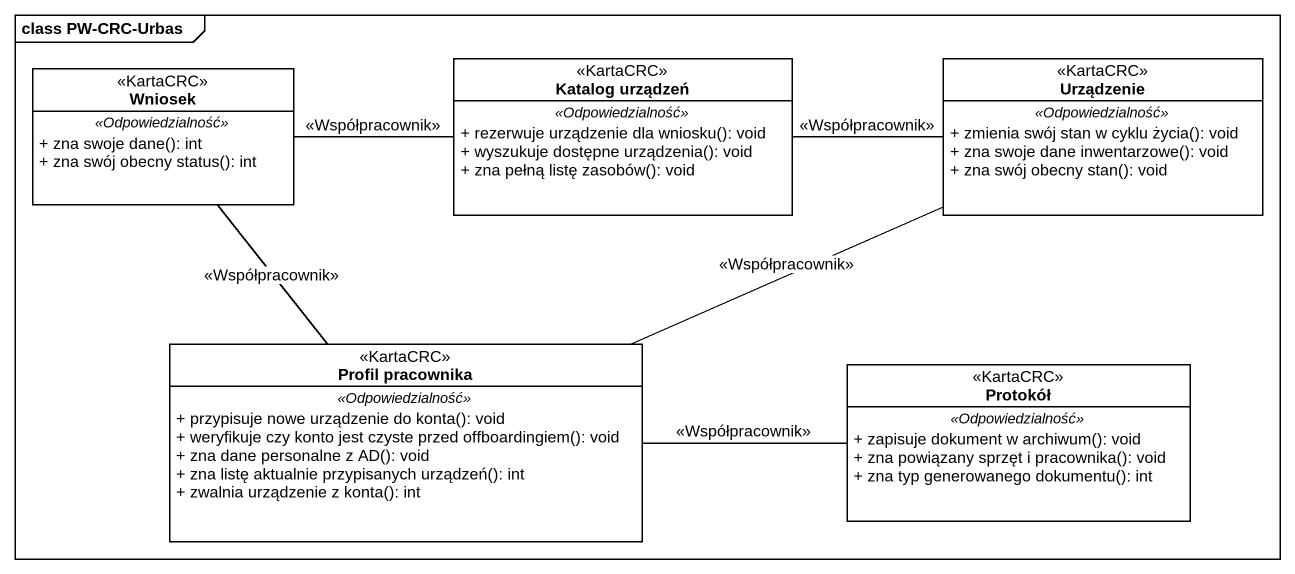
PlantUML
@startuml
mainframe class PW-CRC-Urbas
hide circle
hide empty members
skinparam classAttributeIconSize 0
class Wniosek <<KartaCRC>> {
  .. <<Odpowiedzialność>> ..
  + zna swoje dane(): int
  + zna swój obecny status(): int
}
class "Katalog urządzeń" as Katalog_urządzeń <<KartaCRC>> {
  .. <<Odpowiedzialność>> ..
  + rezerwuje urządzenie dla wniosku(): void
  + wyszukuje dostępne urządzenia(): void
  + zna pełną listę zasobów(): void
}
class Urządzenie <<KartaCRC>> {
  .. <<Odpowiedzialność>> ..
  + zmienia swój stan w cyklu życia(): void
  + zna swoje dane inwentarzowe(): void
  + zna swój obecny stan(): void
}
class "Profil pracownika" as Profil_pracownika <<KartaCRC>> {
  .. <<Odpowiedzialność>> ..
  + przypisuje nowe urządzenie do konta(): void
  + weryfikuje czy konto jest czyste przed offboardingiem(): void
  + zna dane personalne z AD(): void
  + zna listę aktualnie przypisanych urządzeń(): int
  + zwalnia urządzenie z konta(): int
}
class Protokół <<KartaCRC>> {
  .. <<Odpowiedzialność>> ..
  + zapisuje dokument w archiwum(): void
  + zna powiązany sprzęt i pracownika(): void
  + zna typ generowanego dokumentu(): int
}
Wniosek -right- Katalog_urządzeń : <<Współpracownik>>
Wniosek -- Profil_pracownika : <<Współpracownik>>
Katalog_urządzeń -right- Urządzenie : <<Współpracownik>>
Profil_pracownika -right- Urządzenie : <<Współpracownik>>
Protokół -left- Profil_pracownika : <<Współpracownik>>
@enduml
